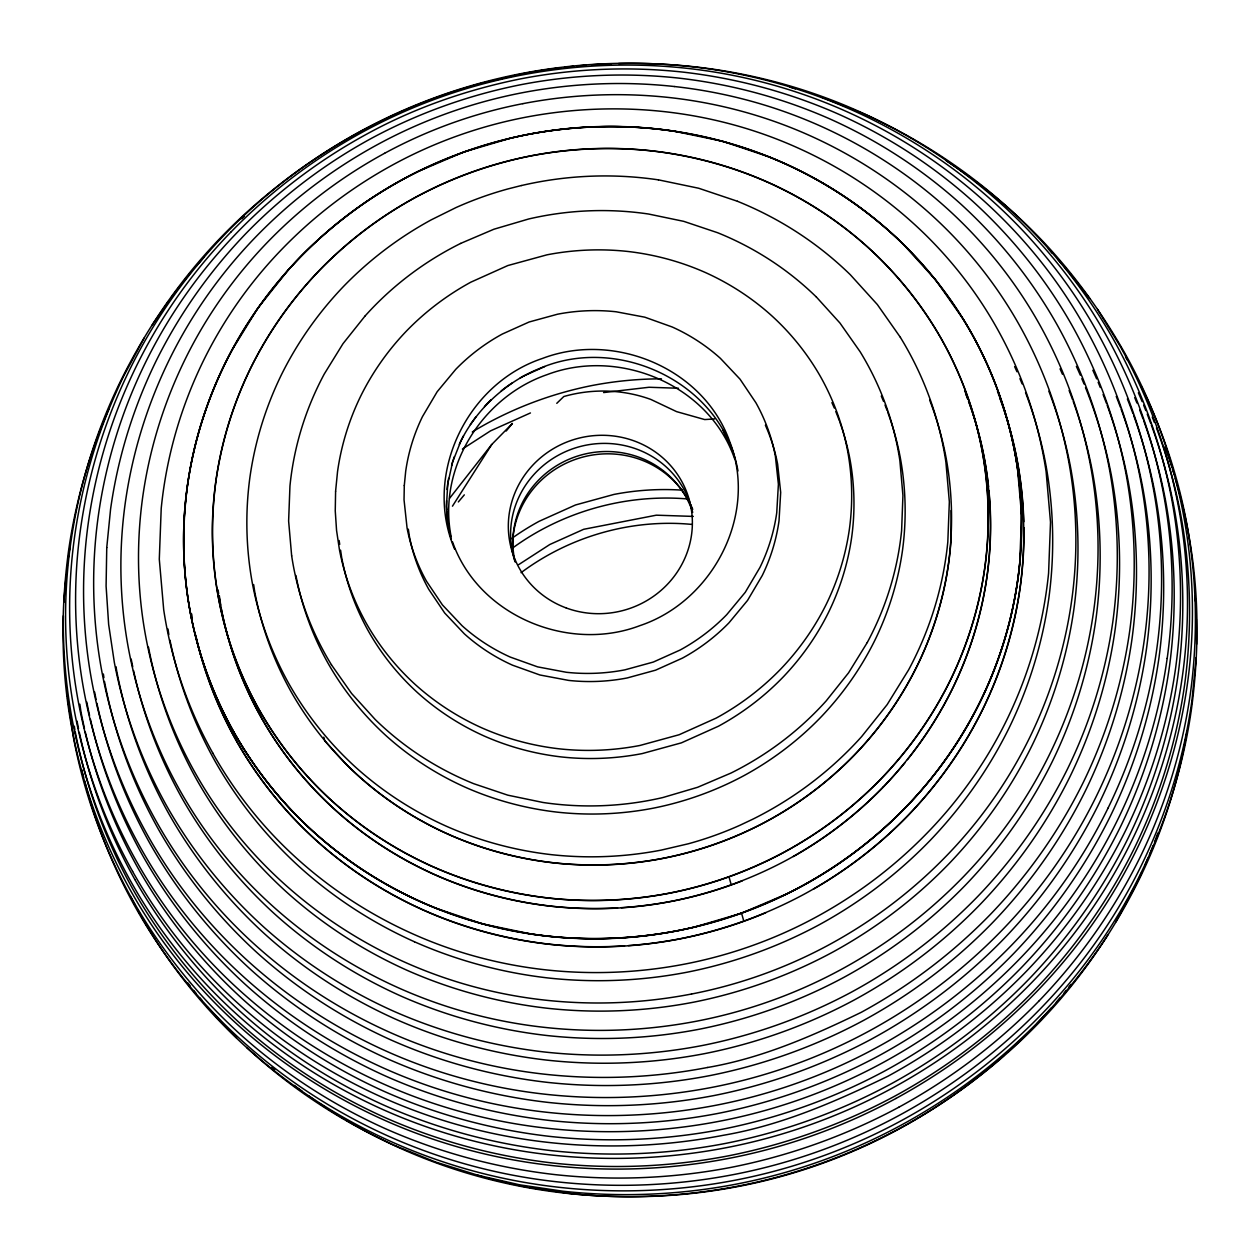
<?xml version="1.0" encoding="UTF-8"?>
<svg xmlns="http://www.w3.org/2000/svg" width="1260" height="1260" viewBox="0 0 1260 1260"><rect width="100%" height="100%" fill="white"/><g stroke="black" fill="none" stroke-linecap="round" stroke-linejoin="round"><path stroke-width="1.5" d="M446.544 500.661L446.623 509.969M63.803 602.374L66.197 575.096M1196.197 657.625L1191.944 700.466A574.481 553.849 -15.7 0 1 1141.324 865.51C1115.698 917.989 1081.6 966.231 1040.965 1008.158A574.481 553.849 -15.7 0 1 900.475 1114.69C848.437 1143.009 792.052 1163.216 733.903 1174.509A574.481 553.849 -15.7 0 1 557.188 1181.833C498.865 1175.454 441.567 1159.987 388.017 1135.985A574.481 553.849 -15.7 0 1 242.597 1041.295C199.915 1002.818 163.532 957.411 135.434 907.279A574.466 553.849 -15.7 0 1 84.578 780.98M215.869 481.666C210.625 520.695 211.57 560.432 218.768 599.146A394.947 380.756 -15.7 0 0 259.024 709.412C278.507 743.762 303.455 774.869 332.64 801.486A394.947 380.772 -15.7 0 0 432.542 866.518C469.429 882.835 508.709 893.419 548.777 898.033A394.947 380.756 -15.7 0 0 670.163 892.978C710.089 885.024 748.739 871.164 784.602 851.886A394.947 380.756 -15.7 0 0 881.102 778.696C908.901 749.747 932.242 716.672 950.056 680.699A394.947 380.756 -15.7 0 0 984.816 567.315C990.061 528.287 989.116 488.549 981.918 449.836A394.947 380.756 -15.7 0 0 941.661 339.57C922.178 305.219 897.23 274.113 868.045 247.495A394.947 380.756 -15.7 0 0 768.143 182.464C731.257 166.131 691.976 155.563 651.908 150.948A394.947 380.756 -15.7 0 0 530.523 156.004C490.597 163.942 451.946 177.817 416.084 197.095A394.947 380.756 -15.7 0 0 319.583 270.286C291.784 299.234 268.443 332.309 250.63 368.282A394.947 380.756 -15.7 0 0 215.869 481.666M66.67 571.205L67.363 565.378M447.079 489.478L447.741 483.903A149.515 144.144 -15.7 0 1 448.639 478.359M1167.185 658.397C1174.918 603.02 1173.58 546.415 1163.074 491.479A560.763 540.635 -15.7 0 0 1105.855 334.798C1078.45 285.847 1042.918 241.542 1001.275 203.963A560.779 540.635 -15.7 0 0 859.304 111.557C807.046 88.09 751.102 73.033 694.181 66.764A560.779 540.635 -15.7 0 0 618.597 63.536M1108.06 808.085C1083.411 858.533 1050.635 904.916 1011.559 945.236A552.384 532.555 -15.7 0 1 876.472 1047.674C826.434 1074.89 772.222 1094.326 716.294 1105.193A552.384 532.555 -15.7 0 1 546.399 1112.233C490.313 1106.091 435.204 1091.223 383.717 1068.133A552.384 532.555 -15.7 0 1 243.889 977.098C202.86 940.102 167.879 896.427 140.852 848.232A552.384 532.539 -15.7 0 1 84.514 693.882C74.151 639.781 72.844 584.026 80.467 529.468A552.384 532.555 -15.7 0 1 129.134 370.771C153.767 320.308 186.559 273.924 225.619 233.604A552.384 532.555 -15.7 0 1 360.707 131.166C410.76 103.934 464.972 84.514 520.884 73.647A552.384 532.555 -15.7 0 1 690.795 66.607C746.881 72.749 801.974 87.617 853.461 110.691A552.384 532.555 -15.7 0 1 993.289 201.742C1034.334 238.739 1069.315 282.398 1096.342 330.608A552.384 532.539 -15.7 0 1 1152.679 484.958C1163.043 539.059 1164.334 594.815 1156.727 649.372A552.384 532.555 -15.7 0 1 1108.06 808.069M144.128 338.074L123.968 375.559A560.763 540.635 -15.7 0 0 74.592 536.681C66.811 592.058 68.182 648.664 78.671 703.584A560.779 540.635 -15.7 0 0 135.891 860.281C163.296 909.232 198.844 953.521 240.471 991.116A560.763 540.635 -15.7 0 0 382.441 1083.521C434.7 1106.973 490.644 1122.03 547.58 1128.298A560.779 540.635 -15.7 0 0 720.058 1121.132C776.837 1110.123 831.868 1090.372 882.677 1062.763A560.779 540.635 -15.7 0 0 1019.797 958.75C1059.487 917.831 1092.735 870.723 1117.778 819.52A560.779 540.635 -15.7 0 0 1167.169 658.397M867.289 642.505L848.563 672.824L826.261 700.812A311.771 300.589 -15.7 0 1 730.957 773.073L697.646 787.279L662.886 797.533A311.771 300.589 -15.7 0 1 543.013 802.478L507.812 795.17L473.87 783.751A311.787 300.589 -15.7 0 1 375.228 719.523L351.587 693.457L331.411 664.76M1115.872 921.926L1136.032 884.441A560.779 540.635 -15.7 0 0 1141.796 872.219M506.205 430.999L512.41 423.454L491.747 444.481L452.45 506.189M152.271 324.859L168.998 300.62M470.358 424.51L475.949 416.824M1107.729 935.14C1088.089 965.428 1065.44 993.746 1040.366 1019.718A567.205 546.84 -15.7 0 1 901.64 1124.897C850.264 1152.853 794.587 1172.808 737.179 1183.959A567.205 546.84 -15.7 0 1 562.7 1191.188L519.577 1184.809L477.178 1175.092M171.313 297.454L180.511 285.295M449.552 498.362L491.747 444.481M182.763 282.476L190.638 272.585M1063.818 993.431L1066.212 990.439M1068.606 987.446L1070.984 984.438M458.341 501.937L464.31 494.865M196.544 265.75L203.632 257.544M365.29 315.709L342.988 343.697L324.277 374A311.787 300.589 -15.7 0 0 289.957 485.982L288.619 521.01L291.659 555.865M1051.328 1008.016L1036.996 1023.577M1056.352 1002.204L1060.117 997.841M883.386 786.807C911.185 757.858 934.526 724.784 952.339 688.81A394.947 380.756 -15.7 0 0 987.1 575.426C992.344 536.398 991.399 496.66 984.202 457.947A394.947 380.756 -15.7 0 0 968.515 401.231M1039.342 1000.613C1079.851 958.403 1113.903 910.192 1139.859 857.729A575.804 555.124 -15.7 0 0 1190.527 692.433C1198.197 635.544 1196.811 577.6 1186.322 521.167A575.804 555.124 -15.7 0 0 1141.245 386.363M230.753 232.202C192.418 271.75 160.272 317.284 136.08 366.77A541.957 522.506 -15.7 0 0 88.358 522.49C80.845 576.009 82.168 630.709 92.295 683.802A541.957 522.49 -15.7 0 0 147.593 835.222C174.085 882.536 208.435 925.344 248.677 961.679A541.957 522.506 -15.7 0 0 385.875 1050.982C436.385 1073.662 490.455 1088.199 545.47 1094.263A541.957 522.506 -15.7 0 0 712.168 1087.333C767.041 1076.701 820.228 1057.597 869.337 1030.916A541.957 522.506 -15.7 0 0 1001.857 930.384C1040.209 890.851 1072.339 845.318 1096.546 795.832A541.957 522.49 -15.7 0 0 1144.269 640.111C1151.782 586.593 1150.459 531.893 1140.332 478.816A541.957 522.506 -15.7 0 0 1085.033 327.38C1058.542 280.066 1024.191 237.258 983.95 200.939A541.957 522.49 -15.7 0 0 846.751 111.636C796.241 88.956 742.172 74.403 687.157 68.339A541.957 522.506 -15.7 0 0 520.443 75.285C465.586 85.9 412.398 105.005 363.289 131.686A541.957 522.506 -15.7 0 0 230.769 232.218M484.454 406.57L487.053 403.767A149.53 144.16 -15.7 0 1 491.132 399.735M556.778 403.326L563.803 396.522A138.033 133.072 -15.7 0 1 650.869 399.452L676.62 411.642L704.702 419.564L714.483 418.95M737.966 471.004C722.846 383.686 618.865 333.774 539.327 368.613A146.255 141.01 -15.7 0 0 523.64 376.031C496.944 390.978 474.689 413.501 460.924 440.921A149.53 144.16 -15.7 0 0 459.301 444.339M462.404 449.048L490.502 430.888L530.444 412.949M512.726 547.942C562.889 511.324 626.22 493.652 688.102 498.991M518.774 564.574L549.864 544.477L583.695 529.294L656.318 515.183L693.299 516.411M521.057 572.686C569.63 536.413 631.276 518.632 691.693 524.396M384.599 153.295C427.801 129.811 474.579 113.022 522.853 103.651M895.923 1098.468C843.869 1126.771 787.484 1146.994 729.335 1158.286A574.481 553.849 -15.7 0 1 552.636 1165.61C494.298 1159.216 436.999 1143.765 383.45 1119.746A574.481 553.849 -15.7 0 1 238.03 1025.073C195.347 986.58 158.98 941.173 130.867 891.056A574.466 553.849 -15.7 0 1 72.277 730.532C60.858 671.674 60.511 611.037 68.434 551.722A571.756 551.234 -15.7 0 1 108.895 408.886M898.648 1107.319C846.342 1135.433 790.004 1155.64 731.792 1167.233A575.804 555.124 -15.7 0 1 554.825 1174.588C496.409 1167.894 439.141 1152.459 385.355 1128.661A575.804 555.124 -15.7 0 1 239.715 1033.846C197.159 995.053 160.792 949.693 132.379 899.608A575.804 555.124 -15.7 0 1 73.678 738.832L67.615 698.292M460.593 243.432L493.92 229.225L528.68 218.988A311.771 300.589 -15.7 0 1 648.553 214.027L683.739 221.35L717.696 232.754A311.771 300.589 -15.7 0 1 816.338 296.998M787.012 893.812L741.557 913.185L694.15 927.155A425.25 409.988 -15.7 0 1 530.649 933.912L482.643 923.942L436.338 908.381A425.25 409.988 -15.7 0 1 301.801 820.764C275.105 794.713 252.236 764.82 233.966 732.328A426.557 411.248 -15.7 0 1 190.496 613.242C183.692 576.686 181.739 539.233 185.472 502.22A425.25 409.988 -15.7 0 1 232.328 349.508L257.827 308.149L288.241 269.986A425.25 409.988 -15.7 0 1 418.257 171.423L463.68 152.035L511.103 138.049A425.25 409.988 -15.7 0 1 674.604 131.292L722.61 141.278L768.915 156.838A425.25 409.988 -15.7 0 1 903.452 244.456L935.707 280.003L963.207 319.142A425.25 409.988 -15.7 0 1 1017.403 467.68M523.64 376.031L544.73 366.55M621.385 907.672A394.947 380.756 -15.7 0 0 672.446 901.089C712.372 893.151 751.023 879.275 786.886 859.997A394.947 380.756 -15.7 0 0 883.386 786.807M546.934 936.038A426.557 411.248 -15.7 0 0 678.022 930.589C721.161 922.005 762.899 907.027 801.644 886.205A426.557 411.248 -15.7 0 0 905.861 807.156C932.132 779.798 955.017 749.18 972.941 715.712A425.25 409.988 -15.7 0 0 1019.75 562.999L1021.577 515.214L1017.434 467.68M628.425 945.583A426.557 411.248 -15.7 0 0 680.305 938.716C723.445 930.132 765.182 915.138 803.912 894.332A426.557 411.248 -15.7 0 0 908.145 815.283C938.164 784.003 963.38 748.283 982.611 709.427A426.557 411.248 -15.7 0 0 1020.143 586.971C1025.829 544.824 1024.805 501.905 1017.04 460.089A426.557 411.248 -15.7 0 0 1000.078 398.822M456.923 90.499C423.077 101.304 390.332 115.432 359.068 132.316A560.779 540.635 -15.7 0 0 221.949 236.329C180.668 278.759 146.774 328.104 120.55 381.118A567.205 546.84 -15.7 0 0 70.591 544.099C62.732 600.106 64.118 657.358 74.734 712.924A567.205 546.84 -15.7 0 0 132.599 871.4M458.624 89.917L477.697 84.294M479.43 83.79L521.687 73.93M521.325 185.535L507.922 188.937A343.366 331.034 -15.7 0 0 455.931 207.601L431.188 219.87A357.667 344.83 -15.7 0 0 343.791 286.162C318.623 312.37 297.47 342.326 281.342 374.913A357.667 344.83 -15.7 0 0 249.874 477.587C245.117 512.93 245.968 548.919 252.488 583.978A357.667 344.83 -15.7 0 0 288.95 683.849C306.605 714.956 329.191 743.132 355.619 767.23A357.667 344.83 -15.7 0 0 446.103 826.119C479.509 840.908 515.072 850.5 551.36 854.658A357.667 344.83 -15.7 0 0 661.295 850.091L688.212 843.806A343.366 331.034 -15.7 0 0 740.187 825.158L752.677 819.252A356.58 343.775 -15.7 0 0 861.651 736.58L887.166 704.592L908.586 669.91A356.58 343.775 -15.7 0 0 947.819 541.847L949.347 501.795L945.882 461.932A356.58 343.775 -15.7 0 0 900.396 337.397M691.519 994.03C739.793 984.658 786.571 967.869 829.773 944.386A476.784 459.664 -15.7 0 0 946.37 855.95C980.122 821.173 1008.378 781.106 1029.672 737.572A476.784 459.664 -15.7 0 0 1071.661 600.579C1078.261 553.502 1077.111 505.37 1068.197 458.672A476.784 459.664 -15.7 0 0 1019.545 325.442C996.235 283.831 966.01 246.173 930.62 214.2A476.784 459.664 -15.7 0 0 809.912 135.639C765.481 115.684 717.916 102.895 669.501 97.555A476.784 459.664 -15.7 0 0 522.853 103.666M707.663 1067.472C761.733 1058.179 812.149 1036.161 861.194 1012.347A529.751 510.741 -15.7 0 0 990.628 914.161C1027.924 875.338 1059.235 830.97 1083.112 782.712A529.767 510.741 -15.7 0 0 1129.747 630.63C1136.788 578.277 1135.512 524.979 1125.873 473.051A529.767 510.741 -15.7 0 0 1071.866 325.143C1045.721 279.058 1012.268 237.337 973.114 201.632A529.751 510.741 -15.7 0 0 839.113 114.408C789.626 92.516 736.942 78.309 683.203 72.135A529.751 510.741 -15.7 0 0 520.38 78.907C466.893 89.743 414.792 107.761 366.896 134.017A529.373 510.363 -15.7 0 0 237.447 232.202C199.978 270.821 168.588 315.299 144.947 363.636A529.373 510.363 -15.7 0 0 98.327 515.734C91.004 568.008 92.279 621.448 102.186 673.297A529.373 510.363 -15.7 0 0 156.209 821.221C182.07 867.415 215.633 909.232 254.93 944.716A529.373 510.363 -15.7 0 0 388.946 1031.956C438.275 1054.1 491.101 1068.307 544.84 1074.229A529.373 510.363 -15.7 0 0 707.663 1067.456M603.603 392.569L649.01 387.261L678.51 388.253M674.431 86.53C724.894 92.075 774.475 105.43 820.811 126.205A497.023 479.178 -15.7 0 1 946.622 208.12C983.54 241.416 1015.009 280.712 1039.342 324.072A497.023 479.178 -15.7 0 1 1090.026 462.955C1099.35 511.639 1100.531 561.818 1093.68 610.895A497.023 479.178 -15.7 0 1 1049.879 753.701C1027.703 799.092 998.219 840.83 963.065 877.117A497.023 479.178 -15.7 0 1 841.507 969.286C796.477 993.778 747.7 1011.26 697.378 1021.041A497.023 479.178 -15.7 0 1 544.509 1027.372C494.03 1021.844 444.465 1008.472 398.128 987.698A497.023 479.178 -15.7 0 1 272.317 905.783C235.384 872.487 203.915 833.206 179.597 789.831A497.038 479.194 -15.7 0 1 128.914 650.947C119.574 602.264 118.409 552.101 125.26 503.008A497.023 479.178 -15.7 0 1 169.06 360.218C191.221 314.811 220.72 273.073 255.875 236.801A497.023 479.178 -15.7 0 1 377.433 144.632C422.462 120.125 471.24 102.643 521.545 92.878A497.023 479.178 -15.7 0 1 674.431 86.53M546.934 936.038C503.653 931.077 461.223 919.642 421.391 902.018A426.557 411.248 -15.7 0 1 313.488 831.773C281.972 803.029 255.04 769.435 233.982 732.328M658.413 179.849L698.67 188.244L737.494 201.285M529.106 1187.487L569.205 1193.409A552.384 532.555 -15.7 0 0 739.116 1186.337C795.044 1175.501 849.24 1156.034 899.293 1128.85A552.384 532.555 -15.7 0 0 1003.7 1055.675M514.001 1184.416L485.919 1177.722M517.765 1185.203L527.2 1187.172M484.076 1177.171L435.802 1162.098L395.671 1145.923M790.02 87.16L795.406 88.862M820.591 96.768L846.09 106.722M849.728 108.203L864.328 114.077A567.63 547.249 -15.7 0 1 1007.906 207.538C1049.863 245.794 1085.695 290.493 1113.714 339.885A567.63 547.249 -15.7 0 1 1171.58 498.362C1181.927 554.006 1183.282 611.116 1175.737 667.202A567.63 547.249 -15.7 0 1 1125.778 830.151C1100.185 881.858 1066.621 929.392 1026.679 971.003A567.63 547.249 -15.7 0 1 887.985 1076.197C835.427 1101.712 781.42 1125.306 723.492 1135.26A567.205 546.84 -15.7 0 1 549.013 1142.489C491.431 1136.189 434.842 1120.928 381.985 1097.224A567.205 546.84 -15.7 0 1 238.392 1003.732C196.261 965.743 160.351 920.903 132.584 871.416M414.414 941.756C456.797 960.498 501.921 972.657 547.942 977.949A453.71 437.409 -15.7 0 0 687.393 972.153C733.273 963.018 777.656 947.095 818.858 924.95A453.695 437.409 -15.7 0 0 929.722 840.861C961.648 807.613 988.47 769.608 1008.929 728.28A453.695 437.409 -15.7 0 0 1048.856 598.027C1054.888 553.203 1053.801 507.559 1045.548 463.081A453.695 437.409 -15.7 0 0 1025.545 392.632M816.354 296.982L839.979 323.064L860.139 351.76A311.771 300.589 -15.7 0 1 899.876 460.656L902.932 495.511L901.609 530.539A311.771 300.589 -15.7 0 1 867.274 642.505M224.264 1025.372L207.239 1006.834M226.989 1028.144L236.502 1037.815M1048.336 248.897L1052.289 253.26M1057.565 259.072L1061.503 263.434M1064.086 266.395L1067.85 270.9M1070.354 273.908L1089.711 298.525M193.615 990.486L196.088 993.463M199.804 997.92L202.293 1000.881M187.74 982.831L190.087 985.887M1097.554 309.44L1119.935 345.87A571.772 551.234 -15.7 0 1 1178.257 505.638C1188.983 561.645 1190.338 619.353 1182.447 675.817A571.756 551.234 -15.7 0 1 1132.063 840.089C1106.563 892.316 1072.638 940.338 1032.192 982.06A571.756 551.234 -15.7 0 1 892.364 1088.089C840.562 1116.281 784.444 1136.394 726.579 1147.639A571.756 551.234 -15.7 0 1 550.699 1154.916C492.644 1148.569 435.613 1133.181 382.315 1109.288A571.756 551.234 -15.7 0 1 237.589 1015.04C195.111 976.752 158.918 931.55 130.93 881.669A571.772 551.234 -15.7 0 1 72.623 721.901C65.977 686.936 62.874 651.31 63.394 615.731M900.412 337.381L877.354 304.558L850.327 274.743A356.58 343.775 -15.7 0 0 737.478 201.301M1125.574 357.068L1127.621 360.391M134.883 879.543C162.902 928.919 198.733 973.633 240.691 1011.875A567.63 547.249 -15.7 0 0 384.268 1105.335C437.283 1128.803 493.731 1144.017 551.329 1150.632A567.63 547.249 -15.7 0 0 725.776 1143.371C783.169 1131.953 838.719 1112.013 890.269 1084.309A567.63 547.249 -15.7 0 0 1028.963 979.114C1068.905 937.519 1102.468 889.969 1128.062 838.278A567.63 547.249 -15.7 0 0 1178.005 675.313C1185.565 619.227 1184.195 562.117 1173.863 506.473A567.63 547.249 -15.7 0 0 1151.309 424.935M212.798 753.149C232.218 787.72 256.567 819.488 284.918 847.224A452.781 436.511 -15.7 0 0 412.146 933.597C454.372 952.623 499.622 964.75 545.643 969.838A453.364 437.094 -15.7 0 0 685.094 964.026C725.256 956.23 764.347 943.063 801.029 924.919A452.781 436.527 -15.7 0 0 927.407 832.734C959.537 799.691 986.391 761.576 1006.645 720.184A452.781 436.511 -15.7 0 0 1048.588 573.048L1050.509 522.223L1046.115 471.665A452.781 436.511 -15.7 0 0 996.991 328.309C977.634 293.706 953.221 261.954 924.903 234.218A452.781 436.511 -15.7 0 0 797.659 147.845C755.433 128.819 710.183 116.692 664.162 111.62A453.364 437.094 -15.7 0 0 524.711 117.416C484.549 125.212 445.457 138.38 408.791 156.523A452.781 436.527 -15.7 0 0 282.398 248.708C250.268 281.752 223.43 319.867 203.175 361.258A452.781 436.511 -15.7 0 0 161.217 508.394L159.296 559.22L163.706 609.777A452.765 436.511 -15.7 0 0 212.83 753.134M141.041 915.8C169.958 967.239 207.947 1013.339 252.079 1052.447A567.205 546.84 -15.7 0 0 395.671 1145.907M722.894 430.038L732.217 450.34M734.485 458.451C708.813 384.678 618.849 347.272 547.013 374.677C481.95 397.042 437.488 468.232 451.127 536.555M452.513 541.832C478.186 615.605 568.15 653.011 639.985 625.606C712.719 601.272 757.906 514.978 729.934 442.228C704.245 368.455 614.281 331.034 542.446 358.439C466.641 383.575 422.824 474.878 454.592 549.092M741.557 913.185L743.841 921.296M728.989 876.865L731.273 884.977M323.788 737.226L324.781 740.833L346.563 764.71A352.296 339.649 -15.7 0 0 721.87 841.759A352.296 339.649 -15.7 0 0 951.158 537.579L951.142 510.489M408.319 529.137L409.358 536.162A190.575 183.739 -15.7 0 0 428.794 589.381L444.685 613.006L464.326 633.812A190.591 183.739 -15.7 0 0 512.521 665.185L539.894 674.982L568.622 680.4A190.575 183.739 -15.7 0 0 627.181 677.959L655.578 670.178L682.416 658.13A190.575 183.739 -15.7 0 0 728.989 622.802L747.542 600.422L762.253 575.521A190.575 183.739 -15.7 0 0 779.026 520.805L780.68 492.377L777.625 464.121A190.575 183.739 -15.7 0 0 765.387 425.219M339.129 540.509L339.712 544.383M340.578 550.195L341.743 557.959A262.93 253.496 -15.7 0 0 368.55 631.37C381.528 654.239 398.128 674.951 417.564 692.669A262.93 253.496 -15.7 0 0 484.06 735.966C508.63 746.833 534.775 753.874 561.456 756.945A262.93 253.496 -15.7 0 0 642.253 753.574L681.424 742.849L718.452 726.217A262.93 253.496 -15.7 0 0 782.696 677.486C801.202 658.224 816.748 636.206 828.592 612.25A262.93 253.496 -15.7 0 0 851.744 536.76C855.241 510.788 854.611 484.328 849.823 458.561A262.93 253.496 -15.7 0 0 840.026 422.635M253.638 584.561L254.772 592.106A357.667 344.83 -15.7 0 0 291.233 691.96C308.889 723.082 331.474 751.244 357.903 775.341A357.667 344.83 -15.7 0 0 448.371 834.246C481.777 849.019 517.356 858.611 553.644 862.785A357.667 344.83 -15.7 0 0 663.563 858.202C699.741 851.004 734.737 838.451 767.214 821A357.667 344.83 -15.7 0 0 854.611 754.708C879.779 728.485 900.931 698.528 917.059 665.957A357.667 344.83 -15.7 0 0 948.528 563.267C953.284 527.924 952.434 491.935 945.913 456.876A357.667 344.83 -15.7 0 0 929.691 400.16M219.303 595.602L221.036 607.257A394.947 380.756 -15.7 0 0 261.308 717.523C280.791 751.889 305.739 782.995 334.924 809.597A394.947 380.772 -15.7 0 0 434.826 874.629C471.712 890.962 510.993 901.546 551.061 906.145A394.947 380.756 -15.7 0 0 617.573 907.893M191.662 613.951L192.229 617.652M168.005 629.024L168.84 634.599M116.03 666.713L116.613 670.509A514.836 496.361 -15.7 0 0 169.092 814.244C194.497 859.036 227.005 899.577 265.057 934.274A514.836 496.361 -15.7 0 0 395.293 1019.041C443.378 1040.335 494.581 1054.116 546.808 1060.117A514.836 496.361 -15.7 0 0 705.049 1053.549C757.102 1043.186 807.471 1025.104 854.233 999.983A514.836 496.361 -15.7 0 0 980.028 904.57C1016.269 866.833 1046.698 823.709 1069.913 776.806A514.836 496.361 -15.7 0 0 1115.21 629.008C1122.061 578.135 1120.833 526.333 1111.462 475.87A514.836 496.361 -15.7 0 0 1085.49 387.576M103.367 673.99L103.919 677.722M79.837 704.198L80.955 711.727A561.188 541.044 -15.7 0 0 84.467 728.485M74.324 726.201L74.891 730.044M451.379 539.312A149.53 144.16 -15.7 0 1 448.844 528.444L446.449 506.252L447.741 483.903L452.623 461.947A149.53 144.16 -15.7 0 1 454.387 456.592M1195.063 595.76L1195.567 601.571M66.938 690.511L67.316 696.37M1196.354 619.022L1196.606 644.269M1014.631 366.597A453.695 437.409 -15.7 0 1 1016.962 371.747M1019.939 378.661A453.695 437.409 -15.7 0 1 1022.096 383.875M786.996 893.797A425.25 409.988 -15.7 0 0 916.981 795.217C942.228 766.962 963.396 735.21 980.327 701.316A426.557 411.248 -15.7 0 0 1017.875 578.86C1023.545 536.713 1022.522 493.794 1014.757 451.978A426.557 411.248 -15.7 0 0 971.271 332.892C950.213 295.769 923.281 262.175 891.749 233.431A426.557 411.248 -15.7 0 0 783.862 163.202C744.014 145.561 701.599 134.143 658.318 129.166A426.557 411.248 -15.7 0 0 527.216 134.615C484.092 143.199 442.355 158.177 403.609 178.999A426.557 411.248 -15.7 0 0 299.392 258.048C269.372 289.327 244.157 325.048 224.91 363.904A426.557 411.248 -15.7 0 0 187.378 486.36C182.542 523.231 182.464 560.716 187.819 597.539A425.691 410.398 -15.7 0 0 233.998 732.312M169.942 640.127A453.695 437.409 -15.7 0 0 215.082 761.26C237.478 800.746 266.128 836.467 299.659 867.053A453.695 437.409 -15.7 0 0 414.43 941.756M997.51 391.45A420.147 405.058 -15.7 0 1 1023.813 521.719M1023.939 527.625A420.147 405.058 -15.7 0 1 813.346 889.182M765.765 912.76A420.147 405.058 -15.7 0 1 195.001 632.772M196.308 637.828A426.557 411.248 -15.7 0 0 236.266 740.439C257.308 777.546 284.256 811.156 315.772 839.9A426.557 411.248 -15.7 0 0 423.675 910.13C463.507 927.754 505.937 939.188 549.202 944.165A426.557 411.248 -15.7 0 0 624.551 945.85M501.244 390.899A149.53 144.16 -15.7 0 1 512.048 383.024M520.222 377.953A149.53 144.16 -15.7 0 1 523.577 376.063M463.507 435.865A146.239 140.994 -15.7 0 0 460.924 440.921L452.623 461.947A149.515 144.144 -15.7 0 0 451.568 465.57M448.844 528.444A146.255 141.01 -15.7 0 1 447.898 522.931M447.631 521.089A146.255 141.01 -15.7 0 1 446.702 511.828M831.899 402.649A262.93 253.496 -15.7 0 1 834.293 408.019M835.821 411.642A262.93 253.496 -15.7 0 1 839.365 420.793M331.427 664.745A311.787 300.589 -15.7 0 1 291.674 555.865M365.305 315.724A311.771 300.589 -15.7 0 1 460.609 243.448M887.796 412.335A312.732 301.502 -15.7 0 1 900.207 457.254C905.908 487.919 906.664 519.388 902.506 550.289A312.732 301.502 -15.7 0 1 874.975 640.064C860.879 668.556 842.389 694.733 820.386 717.664A312.732 301.502 -15.7 0 1 743.967 775.624C715.57 790.886 684.967 801.864 653.341 808.164A312.732 301.502 -15.7 0 1 557.235 812.149C525.499 808.51 494.392 800.131 465.192 787.201A312.732 301.502 -15.7 0 1 386.08 735.714C362.974 714.64 343.224 690.008 327.789 662.807A312.732 301.502 -15.7 0 1 295.911 575.489M881.291 396.081A312.732 301.502 -15.7 0 1 883.575 401.467M885.024 405.074A312.732 301.502 -15.7 0 1 887.119 410.524M521.325 185.566A356.58 343.775 -15.7 0 1 658.413 179.865M1039.342 1000.613A575.804 555.124 -15.7 0 1 898.648 1107.319M682.605 490.172A258.394 249.118 -15.7 0 0 613.982 494.424L575.489 504.976L539.107 521.309A258.394 249.118 -15.7 0 0 511.497 538.619M661.469 378.835A357.667 344.83 -15.7 0 0 591.869 385.56C555.707 392.758 520.711 405.31 488.234 422.762A357.667 344.83 -15.7 0 0 472.295 431.975M1157.924 832.986A560.779 540.635 -15.7 0 1 1154.538 841.995M1153.136 845.586A560.779 540.635 -15.7 0 1 1149.514 854.532M1148.017 858.076A560.779 540.635 -15.7 0 1 1144.962 865.163M345.618 1119.888A560.763 540.635 -15.7 0 0 400.696 1148.443C452.954 1171.91 508.898 1186.967 565.819 1193.236A560.779 540.635 -15.7 0 0 738.313 1186.054C795.091 1175.06 850.106 1155.294 900.931 1127.684A560.779 540.635 -15.7 0 0 1038.051 1023.671C1079.332 981.241 1113.226 931.896 1139.449 878.881A567.205 546.84 -15.7 0 0 1186.022 736.927M343.964 1118.896A560.763 540.635 -15.7 0 1 329.159 1109.745M325.899 1107.65A560.763 540.635 -15.7 0 1 319.457 1103.382M314.669 1100.122A560.763 540.635 -15.7 0 1 308.338 1095.712M302.069 1091.207A560.763 540.635 -15.7 0 1 294.32 1085.443M274.712 1069.882A560.763 540.635 -15.7 0 1 271.766 1067.409M1187.03 731.209A567.205 546.84 -15.7 0 1 1186.369 735.021M1175.281 478.359A574.466 553.849 -15.7 0 1 1187.723 529.468C1199.142 588.326 1199.488 648.963 1191.566 708.277A571.756 551.234 -15.7 0 1 1141.198 872.55C1115.698 924.793 1081.757 972.799 1041.327 1014.52A571.756 551.234 -15.7 0 1 901.483 1120.565C849.697 1148.742 793.58 1168.855 735.698 1180.1A571.756 551.234 -15.7 0 1 559.834 1187.392C501.779 1181.03 444.748 1165.642 391.45 1141.749A571.756 551.234 -15.7 0 1 246.708 1047.517M1164.886 446.89A574.466 553.849 -15.7 0 1 1171.847 467.176M1172.43 469.035A574.466 553.849 -15.7 0 1 1174.162 474.626M83.601 777.199A574.466 553.849 -15.7 0 1 81.742 769.624M895.907 1098.468A574.481 553.849 -15.7 0 0 1036.397 991.919C1077.064 950.008 1111.115 901.75 1136.772 849.287A574.481 553.849 -15.7 0 0 1187.361 684.227C1195.315 627.496 1193.929 569.504 1183.171 513.245A574.466 553.849 -15.7 0 0 1124.566 352.721C1095.003 300.62 1057.943 252.551 1013.292 212.483A571.756 551.234 -15.7 0 0 973.854 180.133M68.072 559.534A574.481 553.849 -15.7 0 1 68.638 555.66M69.221 551.785A574.481 553.849 -15.7 0 1 69.836 547.911M140.065 914.13A571.772 551.234 -15.7 0 1 137.245 909.027M135.403 905.609A571.772 551.234 -15.7 0 1 130.882 896.994M1027.609 1033.231A552.384 532.555 -15.7 0 1 1008.016 1051.817M1107.099 405.074A529.767 510.741 -15.7 0 1 1128.141 481.162C1137.796 533.09 1139.072 586.404 1132.031 638.741A529.767 510.741 -15.7 0 1 1085.395 790.823C1061.518 839.081 1030.192 883.449 992.911 922.288A529.751 510.741 -15.7 0 1 863.478 1020.458C815.362 1046.32 763.528 1064.92 709.963 1075.583A529.751 510.741 -15.7 0 1 547.139 1082.34C493.4 1076.182 440.716 1061.975 391.23 1040.083A529.751 510.741 -15.7 0 1 257.229 952.843C218.075 917.154 184.637 875.432 158.477 829.348A529.751 510.741 -15.7 0 1 104.486 681.44M1092.845 370.235A529.767 510.741 -15.7 0 1 1096.657 378.835M1098.137 382.3A529.767 510.741 -15.7 0 1 1100.311 387.513M1103.099 394.506A529.767 510.741 -15.7 0 1 1106.453 403.31M1076.386 366.392A514.836 496.361 -15.7 0 1 1080.308 375.165M1081.82 378.693A514.836 496.361 -15.7 0 1 1084.057 384.016M691.519 994.014A476.784 459.664 -15.7 0 1 544.871 1000.109C496.456 994.802 448.891 981.965 404.46 962.042A476.784 459.68 -15.7 0 1 283.768 883.465C248.346 851.524 218.153 813.834 194.827 772.238A476.17 459.065 -15.7 0 1 143.199 621.463C137.072 580.309 136.978 538.303 142.695 497.101A476.784 459.68 -15.7 0 1 184.716 360.108C205.978 316.559 234.266 276.523 268.002 241.715A476.784 459.664 -15.7 0 1 384.599 153.295M1048.871 391.214A477.146 460.01 -15.7 0 1 1070.464 466.767C1079.159 513.544 1080.293 561.551 1073.961 608.69A477.146 460.01 -15.7 0 1 1031.956 745.668C1010.457 789.138 982.233 829.08 948.67 864.061A477.146 460.01 -15.7 0 1 832.072 952.481C788.744 975.775 742.061 992.533 693.819 1002.141A477.146 460.01 -15.7 0 1 547.171 1008.236C498.755 1002.677 451.316 989.887 406.744 970.168A477.146 460.01 -15.7 0 1 286.051 891.592C250.787 859.446 220.657 821.867 197.111 780.365A477.146 460.01 -15.7 0 1 148.475 647.152M241.715 218.768A567.205 546.84 -15.7 0 1 244.377 216.295M1138.363 392.789A567.63 547.249 -15.7 0 1 1142.174 401.641M1143.639 405.2A567.63 547.249 -15.7 0 1 1145.812 410.555M1147.23 414.146A567.63 547.249 -15.7 0 1 1150.648 423.14M134.883 879.543A567.63 547.249 -15.7 0 1 79.317 732.375M78.529 728.611A567.63 547.249 -15.7 0 1 77.017 721.067M1121.053 408.996A542.351 522.884 -15.7 0 1 1142.6 486.895C1152.49 540.067 1153.782 594.641 1146.569 648.223A542.351 522.884 -15.7 0 1 1098.83 803.927C1074.386 853.335 1042.319 898.742 1004.157 938.511A542.351 522.884 -15.7 0 1 871.636 1039.012C822.37 1065.487 769.309 1084.529 714.467 1095.46A542.351 522.884 -15.7 0 1 547.785 1102.374C492.755 1096.058 438.811 1081.521 388.159 1059.109A542.351 522.884 -15.7 0 1 250.976 969.806C210.893 933.266 176.652 890.536 149.877 843.365A542.351 522.884 -15.7 0 1 96.894 703.253M1116.25 396.396A542.351 522.884 -15.7 0 1 1120.392 407.185M96.091 699.489A542.351 522.884 -15.7 0 1 94.594 691.929M1073.221 401.436A497.385 479.54 -15.7 0 1 1092.31 471.051C1101.382 519.813 1102.563 569.851 1095.948 619.006A497.401 479.54 -15.7 0 1 1052.179 761.796C1029.751 807.109 1000.345 848.752 965.349 885.213A497.401 479.54 -15.7 0 1 843.806 977.398C798.635 1001.668 749.968 1019.135 699.678 1029.152A497.401 479.54 -15.7 0 1 546.808 1035.5C496.345 1029.719 446.875 1016.379 400.428 995.825A497.385 479.54 -15.7 0 1 274.601 913.925C237.841 880.409 206.435 841.223 181.881 797.958A497.385 479.524 -15.7 0 1 133.544 670.572M1060.054 368.849A497.385 479.54 -15.7 0 1 1062.416 374.204M1069.11 390.474A497.385 479.54 -15.7 0 1 1072.559 399.609M132.725 666.745A497.385 479.524 -15.7 0 1 131.182 659.09M1133.669 415.485A552.793 532.948 -15.7 0 1 1154.963 493.038C1165.043 547.234 1166.351 602.847 1159.011 657.468A552.793 532.948 -15.7 0 1 1110.359 816.165C1085.443 866.518 1052.746 912.823 1013.859 953.347A552.793 532.948 -15.7 0 1 878.787 1055.785C828.576 1082.765 774.49 1102.169 718.594 1113.304A552.793 532.948 -15.7 0 1 548.698 1120.361C492.613 1113.919 437.645 1099.114 386.017 1076.261A552.793 532.948 -15.7 0 1 246.188 985.241C205.333 947.992 170.431 904.444 143.136 856.359A552.778 532.933 -15.7 0 1 90.421 719.318M1127.385 398.963A552.793 532.948 -15.7 0 1 1132.992 413.642M89.554 715.491A552.778 532.933 -15.7 0 1 86.782 702.025M523.467 73.6A560.779 540.635 -15.7 0 1 543.06 70.229M544.84 69.946A560.779 540.635 -15.7 0 1 560.968 67.741M564.559 67.3A560.779 540.635 -15.7 0 1 573.536 66.323M577.127 65.977A560.779 540.635 -15.7 0 1 586.136 65.189M591.538 64.78A560.779 540.635 -15.7 0 1 611.384 63.74M1143.702 420.761A561.188 541.028 -15.7 0 1 1165.358 499.574C1175.58 554.589 1176.919 611.053 1169.453 666.493A561.188 541.028 -15.7 0 1 1120.061 827.6C1094.767 878.724 1061.597 925.722 1022.096 966.861A561.188 541.028 -15.7 0 1 884.977 1070.858C834.01 1098.247 779.105 1117.951 722.358 1129.259A561.188 541.028 -15.7 0 1 549.88 1136.41C492.944 1129.889 437.141 1114.832 384.725 1091.648A561.188 541.028 -15.7 0 1 242.77 999.243C201.301 961.427 165.863 917.233 138.159 868.408A561.188 541.044 -15.7 0 1 85.318 732.202M1134.756 397.688A561.188 541.028 -15.7 0 1 1136.914 402.98M1139.717 410.067A561.188 541.028 -15.7 0 1 1143.056 418.966M968.688 401.184A389.009 375.039 -15.7 0 1 988.564 486.722M988.942 490.534A389.009 375.039 -15.7 0 1 907.436 759.638M904.964 762.694A389.009 375.039 -15.7 0 1 793.359 856.532M742.187 880.882A389.009 375.039 -15.7 0 1 221.256 608.895M220.547 605.099A389.009 375.039 -15.7 0 1 218.925 595.586M218.641 593.68A389.009 375.039 -15.7 0 1 218.09 589.9M964.609 390.553A389.009 375.039 -15.7 0 1 968.026 399.404M515.151 561.976A92.279 88.972 -15.7 0 1 578.734 446.906A92.279 88.972 -15.7 0 1 692.669 512.473M514.852 560.858A92.279 88.972 -15.7 0 1 580.072 455.301A92.279 88.972 -15.7 0 1 691.74 509.544M512.568 548.194A93.634 90.263 -15.7 0 1 583.726 456.844A93.634 90.263 -15.7 0 1 689.755 502.897M690.543 504.488A93.634 90.263 -15.7 0 1 692.732 509.387M965.743 393.876A394.947 380.756 -15.7 0 1 967.837 399.389M946.307 160.855A571.756 551.234 -15.7 0 1 970.688 177.786M1156.459 427.896A572.182 551.644 -15.7 0 1 1180.541 513.734C1190.968 569.819 1192.338 627.385 1184.731 683.928A572.182 551.644 -15.7 0 1 1134.362 848.185C1108.58 900.302 1074.748 948.229 1034.492 990.171A572.182 551.644 -15.7 0 1 894.679 1096.2C842.704 1124.14 786.728 1144.222 728.863 1155.751A572.182 551.644 -15.7 0 1 553.014 1163.043C494.959 1156.397 438.055 1141.056 384.615 1117.399A572.182 551.644 -15.7 0 1 239.888 1023.183C197.599 984.643 161.469 939.566 133.213 889.796A572.182 551.644 -15.7 0 1 75.269 731.95M1152.27 417.044A572.182 551.644 -15.7 0 1 1154.396 422.462M106.754 547.612L106.092 586.058L108.644 624.409L114.329 662.382A514.836 496.361 -15.7 0 0 166.808 806.132C192.213 850.925 224.737 891.466 262.773 926.163A514.836 496.361 -15.7 0 0 393.01 1010.929C441.094 1032.208 492.298 1046.005 544.525 1052.005A514.836 496.361 -15.7 0 0 702.765 1045.422C754.819 1035.058 805.187 1016.993 851.949 991.856A514.836 496.361 -15.7 0 0 977.744 896.443C1013.985 858.706 1044.414 815.598 1067.63 768.694A514.836 496.361 -15.7 0 0 1112.942 620.897C1119.778 570.024 1118.549 518.222 1109.178 467.759A514.836 496.361 -15.7 0 0 1056.683 324.009C1031.278 279.216 998.77 238.675 960.718 203.978A514.836 496.361 -15.7 0 0 830.497 119.212C782.413 97.933 731.209 84.136 678.967 78.136A514.836 496.361 -15.7 0 0 520.742 84.719C468.673 95.083 418.304 113.148 371.543 138.285A514.836 496.361 -15.7 0 0 245.747 233.698C209.522 271.435 179.077 314.543 155.878 361.447A514.836 496.361 -15.7 0 0 110.565 509.245L106.754 547.612M335.601 491.227L335.255 510.867L336.562 530.444L339.46 549.832A262.93 253.496 -15.7 0 0 366.266 623.243C379.244 646.112 395.845 666.823 415.265 684.542A262.93 253.496 -15.7 0 0 481.777 727.839C506.331 738.707 532.476 745.762 559.156 748.818A262.93 253.496 -15.7 0 0 639.97 745.463L679.14 734.737L716.168 718.106A262.93 253.496 -15.7 0 0 780.413 669.375C798.919 650.097 814.464 628.078 826.324 604.138A262.93 253.496 -15.7 0 0 849.461 528.649C852.957 502.677 852.327 476.217 847.539 450.434A262.93 253.496 -15.7 0 0 820.732 377.039C807.755 354.154 791.154 333.443 771.719 315.74A262.93 253.496 -15.7 0 0 705.206 272.443C680.652 261.576 654.507 254.52 627.827 251.464A262.93 253.496 -15.7 0 0 547.013 254.819L507.859 265.545L470.83 282.177A262.93 253.496 -15.7 0 0 406.586 330.907C388.08 350.17 372.535 372.188 360.691 396.144A262.93 253.496 -15.7 0 0 337.538 471.634L335.601 491.227M404.287 485.557L404.035 499.795L407.074 528.034A190.591 183.739 -15.7 0 0 426.51 581.254L442.402 604.879L462.026 625.684A190.575 183.739 -15.7 0 0 510.237 657.074L537.611 666.871L566.323 672.273A190.575 183.739 -15.7 0 0 624.897 669.847L653.294 662.067L680.132 650.018A190.575 183.739 -15.7 0 0 726.705 614.691L745.259 592.31L759.969 567.409A190.575 183.739 -15.7 0 0 776.743 512.694L778.397 484.249L775.357 456.01A190.575 183.739 -15.7 0 0 755.921 402.791L740.029 379.166L720.405 358.36A190.575 183.739 -15.7 0 0 672.194 326.986L644.821 317.189L616.109 311.771A190.575 183.739 -15.7 0 0 557.534 314.212L529.137 321.993L502.315 334.042A190.575 183.739 -15.7 0 0 455.742 369.353L437.173 391.734L422.462 416.635A190.575 183.739 -15.7 0 0 405.688 471.35L404.287 485.557M488.155 925.391A420.147 405.058 -15.7 0 0 1008.976 425.833A420.147 405.058 -15.7 0 0 310.748 246.598A420.147 405.058 -15.7 0 0 488.155 925.391M494.361 888.158A389.009 375.039 -15.7 0 0 976.579 425.628A389.009 375.039 -15.7 0 0 330.089 259.67A389.009 375.039 -15.7 0 0 494.361 888.158M566.244 607.966A92.279 88.972 -15.7 0 0 691.425 510.001A92.279 88.972 -15.7 0 0 543.359 455.506A92.279 88.972 -15.7 0 0 566.244 607.966"/></g></svg>
